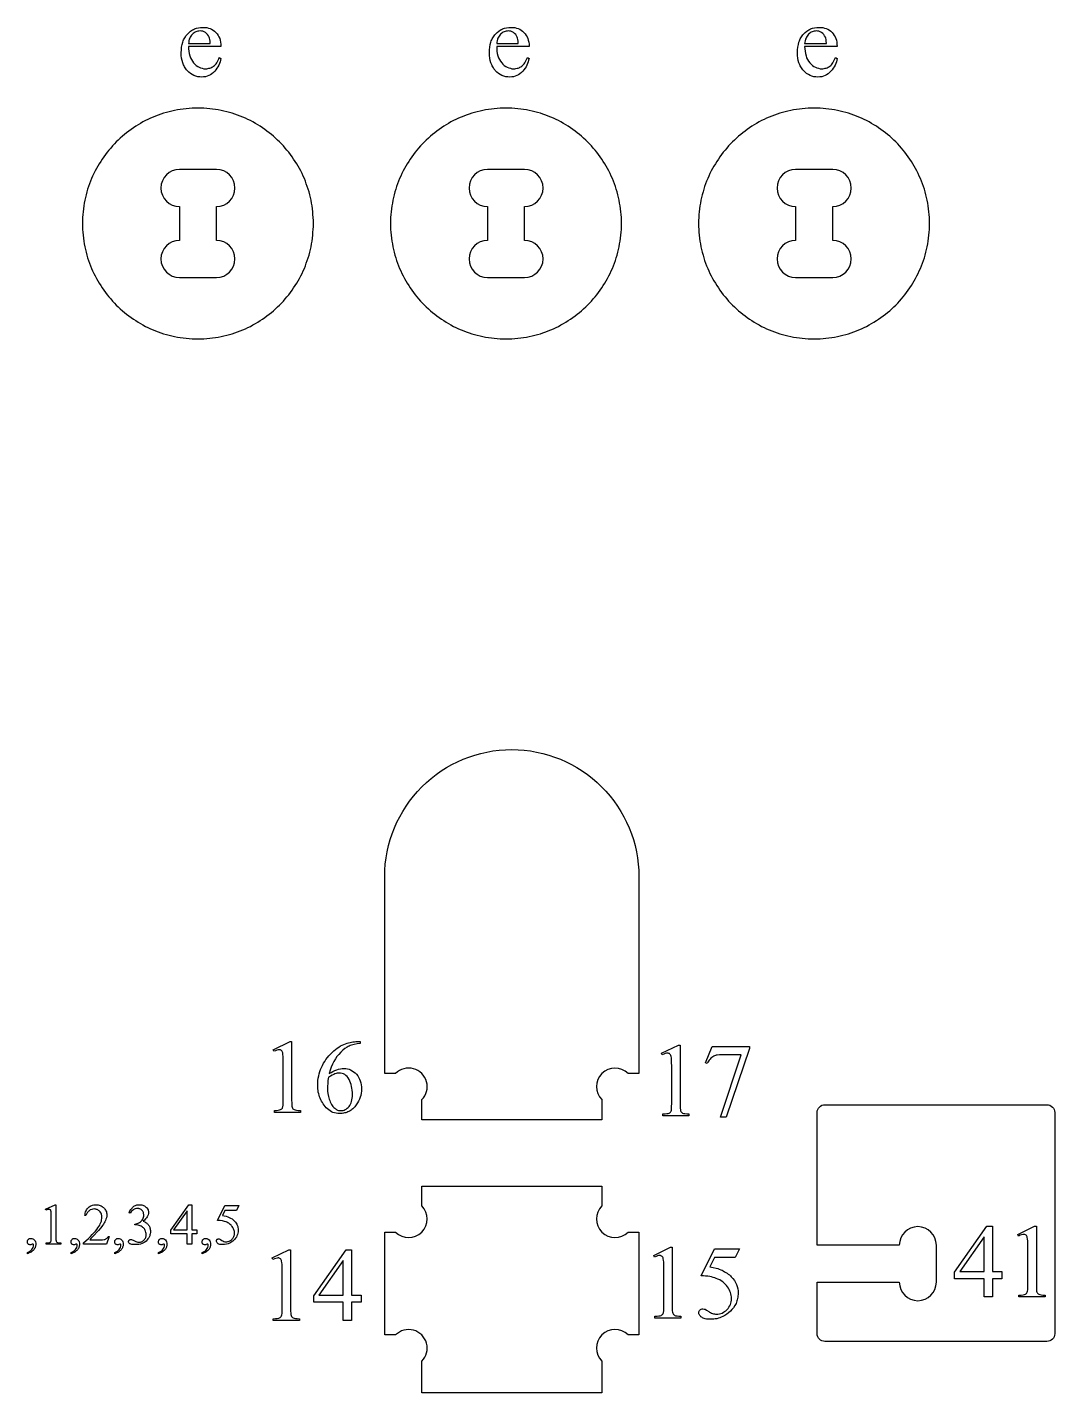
# Model space of a CAD drawing. Extents: x 6 to 600, y -207 to 349.
# Drawn here: x 492.1 to 575.3, y 238.1 to 348.8 of the extents above; entities that cross this region are included whole.
import ezdxf

# ---------------------------------------------------------------- set-up
doc = ezdxf.new("R2010")
doc.units = 0
doc.header["$MEASUREMENT"] = 0
for name, color, linetype in [('EXT', 1, 'CONTINUOUS'), ('INT', 5, 'CONTINUOUS'), ('TEXT', 18, 'CONTINUOUS')]:
    doc.layers.add(name, color=color, linetype=linetype)

msp = doc.modelspace()

# ---------------------------------------------------------------- linework, layer by layer
at = {"layer": 'EXT'}
for points in [[(515.29, 332.87), (515.29, 333.12), (515.28, 333.36), (515.26, 333.59), (515.24, 333.83), (515.22, 334.07), (515.18, 334.3), (515.15, 334.53), (515.1, 334.76), (515.05, 334.99), (515, 335.21), (514.94, 335.43), (514.87, 335.65), (514.8, 335.87), (514.72, 336.09), (514.64, 336.3), (514.56, 336.51), (514.46, 336.72), (514.37, 336.93), (514.27, 337.13), (514.16, 337.33), (514.05, 337.53), (513.94, 337.72), (513.82, 337.91), (513.69, 338.1), (513.56, 338.29), (513.43, 338.47), (513.29, 338.65), (513.15, 338.82), (513.01, 338.99), (512.86, 339.16), (512.71, 339.33), (512.55, 339.49), (512.39, 339.64), (512.22, 339.8), (512.06, 339.95), (511.89, 340.09), (511.71, 340.23), (511.53, 340.37), (511.35, 340.5), (511.17, 340.63), (510.98, 340.75), (510.79, 340.87), (510.59, 340.99), (510.39, 341.1), (510.19, 341.21), (509.99, 341.31), (509.78, 341.4), (509.58, 341.49), (509.37, 341.58), (509.15, 341.66), (508.94, 341.74), (508.72, 341.81), (508.5, 341.87), (508.27, 341.93), (508.05, 341.99), (507.82, 342.04), (507.59, 342.08), (507.36, 342.12), (507.13, 342.15), (506.89, 342.18), (506.66, 342.2), (506.42, 342.22), (506.18, 342.23), (505.94, 342.23), (505.7, 342.23), (505.46, 342.22), (505.22, 342.2), (504.98, 342.18), (504.75, 342.15), (504.51, 342.12), (504.28, 342.08), (504.05, 342.04), (503.83, 341.99), (503.6, 341.93), (503.38, 341.87), (503.16, 341.81), (502.94, 341.74), (502.72, 341.66), (502.51, 341.58), (502.3, 341.49), (502.09, 341.4), (501.88, 341.31), (501.68, 341.21), (501.48, 341.1), (501.28, 340.99), (501.09, 340.87), (500.9, 340.75), (500.71, 340.63), (500.52, 340.5), (500.34, 340.37), (500.16, 340.23), (499.99, 340.09), (499.82, 339.95), (499.65, 339.8), (499.48, 339.64), (499.32, 339.49), (499.17, 339.33), (499.01, 339.16), (498.87, 338.99), (498.72, 338.82), (498.58, 338.65), (498.44, 338.47), (498.31, 338.29), (498.18, 338.1), (498.06, 337.91), (497.94, 337.72), (497.82, 337.53), (497.71, 337.33), (497.61, 337.13), (497.51, 336.93), (497.41, 336.72), (497.32, 336.51), (497.23, 336.3), (497.15, 336.09), (497.07, 335.87), (497, 335.65), (496.94, 335.43), (496.88, 335.21), (496.82, 334.99), (496.77, 334.76), (496.73, 334.53), (496.69, 334.3), (496.66, 334.07), (496.63, 333.83), (496.61, 333.59), (496.59, 333.36), (496.59, 333.12), (496.58, 332.87), (496.59, 332.63), (496.59, 332.39), (496.61, 332.16), (496.63, 331.92), (496.66, 331.68), (496.69, 331.45), (496.73, 331.22), (496.77, 330.99), (496.82, 330.76), (496.88, 330.54), (496.94, 330.32), (497, 330.09), (497.07, 329.88), (497.15, 329.66), (497.23, 329.45), (497.32, 329.24), (497.41, 329.03), (497.51, 328.82), (497.61, 328.62), (497.71, 328.42), (497.82, 328.22), (497.94, 328.03), (498.06, 327.84), (498.18, 327.65), (498.31, 327.46), (498.44, 327.28), (498.58, 327.1), (498.72, 326.93), (498.87, 326.76), (499.01, 326.59), (499.17, 326.42), (499.32, 326.26), (499.48, 326.11), (499.65, 325.95), (499.82, 325.8), (499.99, 325.66), (500.16, 325.52), (500.34, 325.38), (500.52, 325.25), (500.71, 325.12), (500.9, 325), (501.09, 324.88), (501.28, 324.76), (501.48, 324.65), (501.68, 324.54), (501.88, 324.44), (502.09, 324.35), (502.3, 324.26), (502.51, 324.17), (502.72, 324.09), (502.94, 324.01), (503.16, 323.94), (503.38, 323.88), (503.6, 323.82), (503.83, 323.76), (504.05, 323.71), (504.28, 323.67), (504.51, 323.63), (504.75, 323.6), (504.98, 323.57), (505.22, 323.55), (505.46, 323.53), (505.7, 323.52), (505.94, 323.52), (506.18, 323.52), (506.42, 323.53), (506.66, 323.55), (506.89, 323.57), (507.13, 323.6), (507.36, 323.63), (507.59, 323.67), (507.82, 323.71), (508.05, 323.76), (508.27, 323.82), (508.5, 323.88), (508.72, 323.94), (508.94, 324.01), (509.15, 324.09), (509.37, 324.17), (509.58, 324.26), (509.78, 324.35), (509.99, 324.44), (510.19, 324.54), (510.39, 324.65), (510.59, 324.76), (510.79, 324.88), (510.98, 325), (511.17, 325.12), (511.35, 325.25), (511.53, 325.38), (511.71, 325.52), (511.89, 325.66), (512.06, 325.8), (512.22, 325.95), (512.39, 326.11), (512.55, 326.26), (512.71, 326.42), (512.86, 326.59), (513.01, 326.76), (513.15, 326.93), (513.29, 327.1), (513.43, 327.28), (513.56, 327.46), (513.69, 327.65), (513.82, 327.84), (513.94, 328.03), (514.05, 328.22), (514.16, 328.42), (514.27, 328.62), (514.37, 328.82), (514.46, 329.03), (514.56, 329.24), (514.64, 329.45), (514.72, 329.66), (514.8, 329.88), (514.87, 330.09), (514.94, 330.32), (515, 330.54), (515.05, 330.76), (515.1, 330.99), (515.15, 331.22), (515.18, 331.45), (515.22, 331.68), (515.24, 331.92), (515.26, 332.16), (515.28, 332.39), (515.29, 332.63)], [(540.25, 332.87), (540.25, 333.12), (540.24, 333.36), (540.22, 333.59), (540.2, 333.83), (540.18, 334.07), (540.14, 334.3), (540.1, 334.53), (540.06, 334.76), (540.01, 334.99), (539.96, 335.21), (539.9, 335.43), (539.83, 335.65), (539.76, 335.87), (539.68, 336.09), (539.6, 336.3), (539.52, 336.51), (539.42, 336.72), (539.33, 336.93), (539.23, 337.13), (539.12, 337.33), (539.01, 337.53), (538.9, 337.72), (538.78, 337.91), (538.65, 338.1), (538.52, 338.29), (538.39, 338.47), (538.25, 338.65), (538.11, 338.82), (537.97, 338.99), (537.82, 339.16), (537.67, 339.33), (537.51, 339.49), (537.35, 339.64), (537.18, 339.8), (537.02, 339.95), (536.84, 340.09), (536.67, 340.23), (536.49, 340.37), (536.31, 340.5), (536.12, 340.63), (535.94, 340.75), (535.74, 340.87), (535.55, 340.99), (535.35, 341.1), (535.15, 341.21), (534.95, 341.31), (534.74, 341.4), (534.54, 341.49), (534.32, 341.58), (534.11, 341.66), (533.89, 341.74), (533.68, 341.81), (533.46, 341.87), (533.23, 341.93), (533.01, 341.99), (532.78, 342.04), (532.55, 342.08), (532.32, 342.12), (532.09, 342.15), (531.85, 342.18), (531.62, 342.2), (531.38, 342.22), (531.14, 342.23), (530.9, 342.23), (530.66, 342.23), (530.42, 342.22), (530.18, 342.2), (529.94, 342.18), (529.71, 342.15), (529.47, 342.12), (529.24, 342.08), (529.01, 342.04), (528.79, 341.99), (528.56, 341.93), (528.34, 341.87), (528.12, 341.81), (527.9, 341.74), (527.68, 341.66), (527.47, 341.58), (527.26, 341.49), (527.05, 341.4), (526.84, 341.31), (526.64, 341.21), (526.44, 341.1), (526.24, 340.99), (526.05, 340.87), (525.86, 340.75), (525.67, 340.63), (525.48, 340.5), (525.3, 340.37), (525.12, 340.23), (524.95, 340.09), (524.78, 339.95), (524.61, 339.8), (524.44, 339.64), (524.28, 339.49), (524.13, 339.33), (523.97, 339.16), (523.82, 338.99), (523.68, 338.82), (523.54, 338.65), (523.4, 338.47), (523.27, 338.29), (523.14, 338.1), (523.02, 337.91), (522.9, 337.72), (522.78, 337.53), (522.67, 337.33), (522.57, 337.13), (522.46, 336.93), (522.37, 336.72), (522.28, 336.51), (522.19, 336.3), (522.11, 336.09), (522.03, 335.87), (521.96, 335.65), (521.9, 335.43), (521.84, 335.21), (521.78, 334.99), (521.73, 334.76), (521.69, 334.53), (521.65, 334.3), (521.62, 334.07), (521.59, 333.83), (521.57, 333.59), (521.55, 333.36), (521.54, 333.12), (521.54, 332.87), (521.54, 332.63), (521.55, 332.39), (521.57, 332.16), (521.59, 331.92), (521.62, 331.68), (521.65, 331.45), (521.69, 331.22), (521.73, 330.99), (521.78, 330.76), (521.84, 330.54), (521.9, 330.32), (521.96, 330.09), (522.03, 329.88), (522.11, 329.66), (522.19, 329.45), (522.28, 329.24), (522.37, 329.03), (522.46, 328.82), (522.57, 328.62), (522.67, 328.42), (522.78, 328.22), (522.9, 328.03), (523.02, 327.84), (523.14, 327.65), (523.27, 327.46), (523.4, 327.28), (523.54, 327.1), (523.68, 326.93), (523.82, 326.76), (523.97, 326.59), (524.13, 326.42), (524.28, 326.26), (524.44, 326.11), (524.61, 325.95), (524.78, 325.8), (524.95, 325.66), (525.12, 325.52), (525.3, 325.38), (525.48, 325.25), (525.67, 325.12), (525.86, 325), (526.05, 324.88), (526.24, 324.76), (526.44, 324.65), (526.64, 324.54), (526.84, 324.44), (527.05, 324.35), (527.26, 324.26), (527.47, 324.17), (527.68, 324.09), (527.9, 324.01), (528.12, 323.94), (528.34, 323.88), (528.56, 323.82), (528.79, 323.76), (529.01, 323.71), (529.24, 323.67), (529.47, 323.63), (529.71, 323.6), (529.94, 323.57), (530.18, 323.55), (530.42, 323.53), (530.66, 323.52), (530.9, 323.52), (531.14, 323.52), (531.38, 323.53), (531.62, 323.55), (531.85, 323.57), (532.09, 323.6), (532.32, 323.63), (532.55, 323.67), (532.78, 323.71), (533.01, 323.76), (533.23, 323.82), (533.46, 323.88), (533.68, 323.94), (533.89, 324.01), (534.11, 324.09), (534.32, 324.17), (534.54, 324.26), (534.74, 324.35), (534.95, 324.44), (535.15, 324.54), (535.35, 324.65), (535.55, 324.76), (535.74, 324.88), (535.94, 325), (536.12, 325.12), (536.31, 325.25), (536.49, 325.38), (536.67, 325.52), (536.84, 325.66), (537.02, 325.8), (537.18, 325.95), (537.35, 326.11), (537.51, 326.26), (537.67, 326.42), (537.82, 326.59), (537.97, 326.76), (538.11, 326.93), (538.25, 327.1), (538.39, 327.28), (538.52, 327.46), (538.65, 327.65), (538.78, 327.84), (538.9, 328.03), (539.01, 328.22), (539.12, 328.42), (539.23, 328.62), (539.33, 328.82), (539.42, 329.03), (539.52, 329.24), (539.6, 329.45), (539.68, 329.66), (539.76, 329.88), (539.83, 330.09), (539.9, 330.32), (539.96, 330.54), (540.01, 330.76), (540.06, 330.99), (540.1, 331.22), (540.14, 331.45), (540.18, 331.68), (540.2, 331.92), (540.22, 332.16), (540.24, 332.39), (540.25, 332.63)], [(565.21, 332.87), (565.21, 333.12), (565.2, 333.36), (565.18, 333.59), (565.16, 333.83), (565.13, 334.07), (565.1, 334.3), (565.06, 334.53), (565.02, 334.76), (564.97, 334.99), (564.92, 335.21), (564.85, 335.43), (564.79, 335.65), (564.72, 335.87), (564.64, 336.09), (564.56, 336.3), (564.47, 336.51), (564.38, 336.72), (564.29, 336.93), (564.19, 337.13), (564.08, 337.33), (563.97, 337.53), (563.85, 337.72), (563.74, 337.91), (563.61, 338.1), (563.48, 338.29), (563.35, 338.47), (563.21, 338.65), (563.07, 338.82), (562.93, 338.99), (562.78, 339.16), (562.63, 339.33), (562.47, 339.49), (562.31, 339.64), (562.14, 339.8), (561.98, 339.95), (561.8, 340.09), (561.63, 340.23), (561.45, 340.37), (561.27, 340.5), (561.08, 340.63), (560.9, 340.75), (560.7, 340.87), (560.51, 340.99), (560.31, 341.1), (560.11, 341.21), (559.91, 341.31), (559.7, 341.4), (559.49, 341.49), (559.28, 341.58), (559.07, 341.66), (558.85, 341.74), (558.64, 341.81), (558.42, 341.87), (558.19, 341.93), (557.97, 341.99), (557.74, 342.04), (557.51, 342.08), (557.28, 342.12), (557.05, 342.15), (556.81, 342.18), (556.58, 342.2), (556.34, 342.22), (556.1, 342.23), (555.86, 342.23), (555.61, 342.23), (555.38, 342.22), (555.14, 342.2), (554.9, 342.18), (554.67, 342.15), (554.43, 342.12), (554.2, 342.08), (553.97, 342.04), (553.74, 341.99), (553.52, 341.93), (553.3, 341.87), (553.08, 341.81), (552.86, 341.74), (552.64, 341.66), (552.43, 341.58), (552.22, 341.49), (552.01, 341.4), (551.8, 341.31), (551.6, 341.21), (551.4, 341.1), (551.2, 340.99), (551.01, 340.87), (550.82, 340.75), (550.63, 340.63), (550.44, 340.5), (550.26, 340.37), (550.08, 340.23), (549.91, 340.09), (549.74, 339.95), (549.57, 339.8), (549.4, 339.64), (549.24, 339.49), (549.09, 339.33), (548.93, 339.16), (548.78, 338.99), (548.64, 338.82), (548.5, 338.65), (548.36, 338.47), (548.23, 338.29), (548.1, 338.1), (547.98, 337.91), (547.86, 337.72), (547.74, 337.53), (547.63, 337.33), (547.53, 337.13), (547.42, 336.93), (547.33, 336.72), (547.24, 336.51), (547.15, 336.3), (547.07, 336.09), (546.99, 335.87), (546.92, 335.65), (546.86, 335.43), (546.8, 335.21), (546.74, 334.99), (546.69, 334.76), (546.65, 334.53), (546.61, 334.3), (546.58, 334.07), (546.55, 333.83), (546.53, 333.59), (546.51, 333.36), (546.5, 333.12), (546.5, 332.87), (546.5, 332.63), (546.51, 332.39), (546.53, 332.16), (546.55, 331.92), (546.58, 331.68), (546.61, 331.45), (546.65, 331.22), (546.69, 330.99), (546.74, 330.76), (546.8, 330.54), (546.86, 330.32), (546.92, 330.09), (546.99, 329.88), (547.07, 329.66), (547.15, 329.45), (547.24, 329.24), (547.33, 329.03), (547.42, 328.82), (547.53, 328.62), (547.63, 328.42), (547.74, 328.22), (547.86, 328.03), (547.98, 327.84), (548.1, 327.65), (548.23, 327.46), (548.36, 327.28), (548.5, 327.1), (548.64, 326.93), (548.78, 326.76), (548.93, 326.59), (549.09, 326.42), (549.24, 326.26), (549.4, 326.11), (549.57, 325.95), (549.74, 325.8), (549.91, 325.66), (550.08, 325.52), (550.26, 325.38), (550.44, 325.25), (550.63, 325.12), (550.82, 325), (551.01, 324.88), (551.2, 324.76), (551.4, 324.65), (551.6, 324.54), (551.8, 324.44), (552.01, 324.35), (552.22, 324.26), (552.43, 324.17), (552.64, 324.09), (552.86, 324.01), (553.08, 323.94), (553.3, 323.88), (553.52, 323.82), (553.74, 323.76), (553.97, 323.71), (554.2, 323.67), (554.43, 323.63), (554.67, 323.6), (554.9, 323.57), (555.14, 323.55), (555.38, 323.53), (555.61, 323.52), (555.86, 323.52), (556.1, 323.52), (556.34, 323.53), (556.58, 323.55), (556.81, 323.57), (557.05, 323.6), (557.28, 323.63), (557.51, 323.67), (557.74, 323.71), (557.97, 323.76), (558.19, 323.82), (558.42, 323.88), (558.64, 323.94), (558.85, 324.01), (559.07, 324.09), (559.28, 324.17), (559.49, 324.26), (559.7, 324.35), (559.91, 324.44), (560.11, 324.54), (560.31, 324.65), (560.51, 324.76), (560.7, 324.88), (560.9, 325), (561.08, 325.12), (561.27, 325.25), (561.45, 325.38), (561.63, 325.52), (561.8, 325.66), (561.98, 325.8), (562.14, 325.95), (562.31, 326.11), (562.47, 326.26), (562.63, 326.42), (562.78, 326.59), (562.93, 326.76), (563.07, 326.93), (563.21, 327.1), (563.35, 327.28), (563.48, 327.46), (563.61, 327.65), (563.74, 327.84), (563.85, 328.03), (563.97, 328.22), (564.08, 328.42), (564.19, 328.62), (564.29, 328.82), (564.38, 329.03), (564.47, 329.24), (564.56, 329.45), (564.64, 329.66), (564.72, 329.88), (564.79, 330.09), (564.85, 330.32), (564.92, 330.54), (564.97, 330.76), (565.02, 330.99), (565.06, 331.22), (565.1, 331.45), (565.13, 331.68), (565.16, 331.92), (565.18, 332.16), (565.2, 332.39), (565.21, 332.63)]]:
    msp.add_lwpolyline(points, close=True, dxfattribs=at)
for points in [[(524.07, 260.24), (524.07, 261.87, 1), (521.95, 263.99), (521.07, 263.99), (521.07, 279.95, -0.414214), (531.36, 290.24, -0.414214), (541.66, 279.95), (541.66, 263.99), (540.78, 263.99, 1), (538.66, 261.87), (538.66, 260.24)], [(556.1, 242.9), (556.1, 247.08), (562.76, 247.08, 1), (565.76, 247.08), (565.76, 250.08, 1), (562.76, 250.08), (556.1, 250.08), (556.1, 260.83, -0.414214), (556.73, 261.46), (574.72, 261.46, -0.414214), (575.35, 260.83), (575.35, 242.9, -0.414214), (574.72, 242.28), (556.73, 242.28, -0.414214)], [(524.07, 238.12), (524.07, 240.68, 1), (521.95, 242.8), (521.07, 242.8), (521.07, 251.14), (521.95, 251.14, 1), (524.07, 253.26), (524.07, 254.85), (538.66, 254.85), (538.66, 253.26, 1), (540.78, 251.14), (541.66, 251.14), (541.66, 242.8), (540.78, 242.8, 1), (538.66, 240.68), (538.66, 238.12)]]:
    msp.add_lwpolyline(points, format="xyb", close=True, dxfattribs=at)
at = {"layer": 'INT'}
for points in [[(504.44, 328.5), (507.44, 328.5, 1), (507.44, 331.5), (507.44, 334.25, 1), (507.44, 337.25), (504.44, 337.25, 1), (504.44, 334.25), (504.44, 331.5, 1)], [(529.4, 328.5), (532.4, 328.5, 1), (532.4, 331.5), (532.4, 334.25, 1), (532.4, 337.25), (529.4, 337.25, 1), (529.4, 334.25), (529.4, 331.5, 1)], [(554.36, 328.5), (557.36, 328.5, 1), (557.36, 331.5), (557.36, 334.25, 1), (557.36, 337.25), (554.36, 337.25, 1), (554.36, 334.25), (554.36, 331.5, 1)]]:
    msp.add_lwpolyline(points, format="xyb", close=True, dxfattribs=at)
at = {"layer": 'TEXT'}
for points in [[(505.18, 347.23), (505.18, 347.02), (505.2, 346.83), (505.23, 346.64), (505.28, 346.47), (505.33, 346.31), (505.41, 346.16), (505.49, 346.02), (505.59, 345.9), (505.69, 345.79), (505.8, 345.69), (505.92, 345.61), (506.04, 345.54), (506.16, 345.49), (506.29, 345.45), (506.42, 345.42), (506.56, 345.42), (506.65, 345.42), (506.74, 345.43), (506.83, 345.45), (506.91, 345.47), (506.99, 345.5), (507.07, 345.53), (507.14, 345.57), (507.21, 345.62), (507.28, 345.68), (507.34, 345.74), (507.41, 345.82), (507.46, 345.9), (507.52, 345.99), (507.57, 346.1), (507.63, 346.21), (507.67, 346.33), (507.8, 346.24), (507.78, 346.1), (507.74, 345.97), (507.69, 345.83), (507.63, 345.7), (507.56, 345.57), (507.48, 345.45), (507.4, 345.33), (507.3, 345.21), (507.19, 345.1), (507.07, 345), (506.95, 344.92), (506.82, 344.86), (506.69, 344.81), (506.55, 344.77), (506.4, 344.75), (506.25, 344.74), (506.08, 344.75), (505.92, 344.77), (505.76, 344.82), (505.61, 344.87), (505.47, 344.95), (505.33, 345.04), (505.2, 345.15), (505.07, 345.27), (505.02, 345.34), (504.96, 345.41), (504.91, 345.49), (504.86, 345.56), (504.82, 345.64), (504.78, 345.73), (504.71, 345.9), (504.66, 346.08), (504.62, 346.28), (504.59, 346.49), (504.59, 346.71), (504.6, 346.94), (504.62, 347.17), (504.66, 347.38), (504.71, 347.58), (504.75, 347.67), (504.78, 347.76), (504.82, 347.85), (504.87, 347.93), (504.92, 348.01), (504.97, 348.08), (505.03, 348.16), (505.09, 348.23), (505.22, 348.36), (505.35, 348.47), (505.5, 348.56), (505.57, 348.6), (505.65, 348.64), (505.73, 348.67), (505.81, 348.7), (505.98, 348.74), (506.16, 348.76), (506.34, 348.77), (506.5, 348.77), (506.65, 348.75), (506.79, 348.71), (506.92, 348.67), (507.05, 348.61), (507.17, 348.54), (507.29, 348.45), (507.39, 348.35), (507.49, 348.24), (507.57, 348.12), (507.64, 348), (507.7, 347.86), (507.74, 347.72), (507.78, 347.56), (507.8, 347.4), (507.8, 347.23)], [(530.14, 347.23), (530.14, 347.02), (530.16, 346.83), (530.19, 346.64), (530.24, 346.47), (530.29, 346.31), (530.37, 346.16), (530.45, 346.02), (530.55, 345.9), (530.65, 345.79), (530.76, 345.69), (530.88, 345.61), (531, 345.54), (531.12, 345.49), (531.25, 345.45), (531.38, 345.42), (531.52, 345.42), (531.61, 345.42), (531.7, 345.43), (531.79, 345.45), (531.87, 345.47), (531.95, 345.5), (532.03, 345.53), (532.1, 345.57), (532.17, 345.62), (532.24, 345.68), (532.3, 345.74), (532.36, 345.82), (532.42, 345.9), (532.48, 345.99), (532.53, 346.1), (532.58, 346.21), (532.63, 346.33), (532.76, 346.24), (532.73, 346.1), (532.7, 345.97), (532.65, 345.83), (532.59, 345.7), (532.52, 345.57), (532.44, 345.45), (532.35, 345.33), (532.26, 345.21), (532.15, 345.1), (532.03, 345), (531.91, 344.92), (531.78, 344.86), (531.65, 344.81), (531.51, 344.77), (531.36, 344.75), (531.21, 344.74), (531.04, 344.75), (530.88, 344.77), (530.72, 344.82), (530.57, 344.87), (530.43, 344.95), (530.29, 345.04), (530.16, 345.15), (530.03, 345.27), (529.98, 345.34), (529.92, 345.41), (529.87, 345.49), (529.82, 345.56), (529.78, 345.64), (529.74, 345.73), (529.67, 345.9), (529.62, 346.08), (529.58, 346.28), (529.55, 346.49), (529.55, 346.71), (529.55, 346.94), (529.58, 347.17), (529.62, 347.38), (529.67, 347.58), (529.7, 347.67), (529.74, 347.76), (529.78, 347.85), (529.83, 347.93), (529.88, 348.01), (529.93, 348.08), (529.99, 348.16), (530.05, 348.23), (530.18, 348.36), (530.31, 348.47), (530.46, 348.56), (530.53, 348.6), (530.61, 348.64), (530.69, 348.67), (530.77, 348.7), (530.94, 348.74), (531.12, 348.76), (531.3, 348.77), (531.46, 348.77), (531.61, 348.75), (531.75, 348.71), (531.88, 348.67), (532.01, 348.61), (532.13, 348.54), (532.24, 348.45), (532.35, 348.35), (532.45, 348.24), (532.53, 348.12), (532.6, 348), (532.66, 347.86), (532.7, 347.72), (532.74, 347.56), (532.76, 347.4), (532.76, 347.23)], [(555.09, 347.23), (555.1, 347.02), (555.12, 346.83), (555.15, 346.64), (555.2, 346.47), (555.25, 346.31), (555.32, 346.16), (555.41, 346.02), (555.51, 345.9), (555.61, 345.79), (555.72, 345.69), (555.84, 345.61), (555.96, 345.54), (556.08, 345.49), (556.21, 345.45), (556.34, 345.42), (556.48, 345.42), (556.57, 345.42), (556.66, 345.43), (556.75, 345.45), (556.83, 345.47), (556.91, 345.5), (556.99, 345.53), (557.06, 345.57), (557.13, 345.62), (557.2, 345.68), (557.26, 345.74), (557.32, 345.82), (557.38, 345.9), (557.44, 345.99), (557.49, 346.1), (557.54, 346.21), (557.59, 346.33), (557.72, 346.24), (557.69, 346.1), (557.66, 345.97), (557.61, 345.83), (557.55, 345.7), (557.48, 345.57), (557.4, 345.45), (557.31, 345.33), (557.21, 345.21), (557.11, 345.1), (556.99, 345), (556.87, 344.92), (556.74, 344.86), (556.61, 344.81), (556.47, 344.77), (556.32, 344.75), (556.17, 344.74), (556, 344.75), (555.84, 344.77), (555.68, 344.82), (555.53, 344.87), (555.39, 344.95), (555.25, 345.04), (555.12, 345.15), (554.99, 345.27), (554.93, 345.34), (554.88, 345.41), (554.83, 345.49), (554.78, 345.56), (554.74, 345.64), (554.7, 345.73), (554.63, 345.9), (554.57, 346.08), (554.54, 346.28), (554.51, 346.49), (554.51, 346.71), (554.51, 346.94), (554.54, 347.17), (554.58, 347.38), (554.63, 347.58), (554.66, 347.67), (554.7, 347.76), (554.74, 347.85), (554.79, 347.93), (554.84, 348.01), (554.89, 348.08), (554.95, 348.16), (555.01, 348.23), (555.13, 348.36), (555.27, 348.47), (555.42, 348.56), (555.49, 348.6), (555.57, 348.64), (555.65, 348.67), (555.73, 348.7), (555.9, 348.74), (556.08, 348.76), (556.26, 348.77), (556.42, 348.77), (556.57, 348.75), (556.71, 348.71), (556.84, 348.67), (556.97, 348.61), (557.09, 348.54), (557.2, 348.45), (557.31, 348.35), (557.41, 348.24), (557.49, 348.12), (557.56, 348), (557.62, 347.86), (557.66, 347.72), (557.7, 347.56), (557.71, 347.4), (557.72, 347.23)], [(505.18, 347.47), (506.94, 347.47), (506.92, 347.64), (506.9, 347.78), (506.88, 347.89), (506.85, 347.98), (506.79, 348.09), (506.72, 348.19), (506.64, 348.27), (506.54, 348.35), (506.44, 348.4), (506.33, 348.45), (506.22, 348.47), (506.11, 348.48), (506.02, 348.47), (505.94, 348.46), (505.86, 348.44), (505.78, 348.41), (505.71, 348.37), (505.63, 348.33), (505.56, 348.27), (505.49, 348.21), (505.43, 348.14), (505.37, 348.06), (505.32, 347.98), (505.28, 347.89), (505.24, 347.8), (505.21, 347.69), (505.19, 347.58)], [(530.14, 347.47), (531.89, 347.47), (531.88, 347.64), (531.86, 347.78), (531.84, 347.89), (531.81, 347.98), (531.75, 348.09), (531.68, 348.19), (531.59, 348.27), (531.5, 348.35), (531.39, 348.4), (531.29, 348.45), (531.18, 348.47), (531.07, 348.48), (530.98, 348.47), (530.9, 348.46), (530.82, 348.44), (530.74, 348.41), (530.67, 348.37), (530.59, 348.33), (530.52, 348.27), (530.45, 348.21), (530.39, 348.14), (530.33, 348.06), (530.28, 347.98), (530.24, 347.89), (530.2, 347.8), (530.17, 347.69), (530.15, 347.58)], [(555.09, 347.47), (556.85, 347.47), (556.84, 347.64), (556.82, 347.78), (556.8, 347.89), (556.77, 347.98), (556.71, 348.09), (556.64, 348.19), (556.55, 348.27), (556.46, 348.35), (556.35, 348.4), (556.25, 348.45), (556.14, 348.47), (556.03, 348.48), (555.94, 348.47), (555.86, 348.46), (555.78, 348.44), (555.7, 348.41), (555.63, 348.37), (555.55, 348.33), (555.48, 348.27), (555.41, 348.21), (555.35, 348.14), (555.29, 348.06), (555.24, 347.98), (555.2, 347.89), (555.16, 347.8), (555.13, 347.69), (555.11, 347.58)], [(512.03, 265.92), (513.4, 266.58), (513.53, 266.58), (513.53, 261.83), (513.54, 261.62), (513.54, 261.45), (513.55, 261.33), (513.57, 261.25), (513.6, 261.19), (513.63, 261.14), (513.68, 261.1), (513.74, 261.07), (513.81, 261.04), (513.92, 261.02), (514.07, 261), (514.24, 261), (514.24, 260.84), (512.13, 260.84), (512.13, 261), (512.31, 261), (512.45, 261.02), (512.56, 261.04), (512.64, 261.06), (512.69, 261.1), (512.74, 261.14), (512.78, 261.18), (512.8, 261.23), (512.82, 261.3), (512.84, 261.43), (512.85, 261.61), (512.85, 261.83), (512.85, 264.87), (512.85, 265.15), (512.84, 265.38), (512.82, 265.54), (512.81, 265.66), (512.79, 265.72), (512.77, 265.77), (512.74, 265.82), (512.7, 265.85), (512.66, 265.88), (512.62, 265.9), (512.57, 265.91), (512.52, 265.92), (512.43, 265.91), (512.33, 265.88), (512.22, 265.84), (512.09, 265.79)], [(519.09, 266.58), (519.09, 266.43), (518.83, 266.4), (518.59, 266.35), (518.48, 266.32), (518.38, 266.29), (518.28, 266.25), (518.19, 266.21), (518.11, 266.17), (518.02, 266.12), (517.85, 266.01), (517.68, 265.87), (517.51, 265.71), (517.35, 265.54), (517.2, 265.36), (517.07, 265.17), (516.95, 264.96), (516.84, 264.75), (516.74, 264.51), (516.66, 264.26), (516.58, 263.98), (516.73, 264.08), (516.88, 264.16), (517.03, 264.23), (517.18, 264.29), (517.33, 264.34), (517.48, 264.37), (517.63, 264.39), (517.78, 264.39), (517.92, 264.39), (518.05, 264.36), (518.19, 264.33), (518.31, 264.28), (518.44, 264.21), (518.55, 264.13), (518.67, 264.04), (518.78, 263.93), (518.88, 263.81), (518.96, 263.68), (519.03, 263.54), (519.09, 263.4), (519.14, 263.24), (519.17, 263.08), (519.19, 262.91), (519.2, 262.73), (519.19, 262.56), (519.17, 262.39), (519.14, 262.22), (519.09, 262.06), (519.03, 261.9), (518.96, 261.75), (518.87, 261.6), (518.77, 261.45), (518.71, 261.36), (518.64, 261.28), (518.57, 261.21), (518.49, 261.14), (518.42, 261.08), (518.34, 261.02), (518.26, 260.97), (518.17, 260.92), (518.09, 260.88), (518, 260.84), (517.91, 260.81), (517.81, 260.79), (517.72, 260.77), (517.62, 260.75), (517.52, 260.75), (517.41, 260.74), (517.27, 260.75), (517.13, 260.77), (517, 260.8), (516.88, 260.84), (516.76, 260.89), (516.64, 260.96), (516.54, 261.04), (516.43, 261.13), (516.34, 261.22), (516.25, 261.32), (516.16, 261.42), (516.09, 261.52), (516.02, 261.63), (515.95, 261.74), (515.89, 261.86), (515.84, 261.98), (515.79, 262.1), (515.75, 262.23), (515.72, 262.35), (515.69, 262.49), (515.67, 262.62), (515.66, 262.76), (515.65, 262.9), (515.64, 263.05), (515.65, 263.24), (515.66, 263.42), (515.69, 263.61), (515.72, 263.79), (515.76, 263.96), (515.81, 264.14), (515.88, 264.31), (515.95, 264.49), (516.03, 264.65), (516.11, 264.82), (516.21, 264.97), (516.31, 265.13), (516.43, 265.28), (516.55, 265.42), (516.68, 265.56), (516.81, 265.69), (516.95, 265.82), (517.09, 265.93), (517.23, 266.04), (517.36, 266.13), (517.5, 266.22), (517.63, 266.29), (517.76, 266.35), (517.89, 266.4), (518.02, 266.44), (518.14, 266.48), (518.26, 266.51), (518.38, 266.54), (518.5, 266.56), (518.62, 266.57), (518.73, 266.58), (518.85, 266.58)], [(543.49, 265.63), (544.86, 266.3), (545, 266.3), (545, 261.55), (545, 261.34), (545.01, 261.17), (545.02, 261.04), (545.04, 260.96), (545.07, 260.91), (545.1, 260.86), (545.15, 260.82), (545.2, 260.78), (545.28, 260.76), (545.39, 260.74), (545.54, 260.72), (545.71, 260.71), (545.71, 260.56), (543.59, 260.56), (543.59, 260.71), (543.78, 260.72), (543.92, 260.74), (544.03, 260.76), (544.11, 260.78), (544.16, 260.81), (544.21, 260.85), (544.24, 260.9), (544.27, 260.94), (544.29, 261.02), (544.3, 261.15), (544.31, 261.32), (544.32, 261.55), (544.32, 264.59), (544.31, 264.87), (544.31, 265.09), (544.29, 265.26), (544.27, 265.38), (544.26, 265.44), (544.23, 265.49), (544.2, 265.54), (544.17, 265.57), (544.13, 265.6), (544.08, 265.62), (544.04, 265.63), (543.98, 265.63), (543.9, 265.63), (543.8, 265.6), (543.69, 265.56), (543.56, 265.51)], [(547.6, 266.19), (550.62, 266.19), (550.62, 266.03), (548.74, 260.44), (548.28, 260.44), (549.96, 265.51), (548.41, 265.51), (548.19, 265.5), (548.01, 265.48), (547.93, 265.47), (547.86, 265.45), (547.8, 265.42), (547.74, 265.4), (547.66, 265.35), (547.58, 265.29), (547.5, 265.22), (547.43, 265.15), (547.36, 265.08), (547.3, 264.99), (547.24, 264.9), (547.18, 264.81), (547.06, 264.85)], [(516.51, 263.68), (516.47, 263.41), (516.45, 263.17), (516.44, 262.96), (516.43, 262.78), (516.44, 262.57), (516.47, 262.36), (516.52, 262.14), (516.58, 261.91), (516.62, 261.8), (516.66, 261.69), (516.71, 261.59), (516.76, 261.49), (516.82, 261.4), (516.88, 261.32), (516.95, 261.24), (517.02, 261.17), (517.07, 261.13), (517.13, 261.09), (517.19, 261.05), (517.25, 261.02), (517.32, 261), (517.39, 260.99), (517.46, 260.98), (517.53, 260.98), (517.62, 260.98), (517.71, 261), (517.79, 261.02), (517.87, 261.06), (517.95, 261.11), (518.03, 261.17), (518.1, 261.24), (518.18, 261.32), (518.24, 261.41), (518.3, 261.5), (518.35, 261.61), (518.39, 261.73), (518.42, 261.85), (518.44, 261.99), (518.46, 262.13), (518.46, 262.29), (518.46, 262.46), (518.44, 262.63), (518.42, 262.79), (518.39, 262.95), (518.35, 263.1), (518.3, 263.24), (518.24, 263.38), (518.18, 263.51), (518.1, 263.64), (518.02, 263.74), (517.93, 263.83), (517.84, 263.9), (517.73, 263.96), (517.62, 264), (517.5, 264.02), (517.38, 264.03), (517.3, 264.03), (517.21, 264.02), (517.13, 264), (517.04, 263.97), (516.94, 263.92), (516.82, 263.86), (516.67, 263.78)], [(493.6, 252.99), (494.36, 253.36), (494.43, 253.36), (494.43, 250.72), (494.44, 250.51), (494.45, 250.44), (494.45, 250.39), (494.47, 250.36), (494.49, 250.34), (494.51, 250.31), (494.55, 250.3), (494.59, 250.28), (494.65, 250.27), (494.73, 250.26), (494.83, 250.26), (494.83, 250.17), (493.65, 250.17), (493.65, 250.26), (493.75, 250.26), (493.83, 250.27), (493.9, 250.28), (493.94, 250.29), (493.97, 250.31), (493.99, 250.33), (494.01, 250.36), (494.03, 250.38), (494.04, 250.43), (494.05, 250.5), (494.05, 250.72), (494.05, 252.41), (494.05, 252.69), (494.04, 252.78), (494.03, 252.85), (494.02, 252.88), (494.01, 252.91), (493.99, 252.93), (493.97, 252.95), (493.95, 252.97), (493.92, 252.98), (493.87, 252.99), (493.82, 252.98), (493.77, 252.97), (493.7, 252.95), (493.63, 252.92)], [(498.75, 250.77), (498.53, 250.17), (496.68, 250.17), (496.68, 250.26), (497.06, 250.61), (497.23, 250.77), (497.38, 250.93), (497.51, 251.08), (497.63, 251.22), (497.74, 251.35), (497.83, 251.47), (497.91, 251.58), (497.98, 251.7), (498.03, 251.81), (498.08, 251.92), (498.12, 252.02), (498.14, 252.13), (498.16, 252.23), (498.16, 252.33), (498.16, 252.4), (498.15, 252.47), (498.14, 252.54), (498.12, 252.6), (498.09, 252.66), (498.06, 252.71), (498.02, 252.77), (497.98, 252.82), (497.93, 252.86), (497.88, 252.9), (497.83, 252.93), (497.78, 252.96), (497.72, 252.98), (497.67, 253), (497.61, 253), (497.54, 253.01), (497.43, 253), (497.33, 252.97), (497.22, 252.93), (497.13, 252.87), (497.09, 252.84), (497.04, 252.8), (497.01, 252.75), (496.97, 252.71), (496.91, 252.6), (496.86, 252.48), (496.77, 252.48), (496.79, 252.58), (496.81, 252.68), (496.84, 252.77), (496.88, 252.85), (496.92, 252.93), (496.96, 253.01), (497.01, 253.07), (497.07, 253.13), (497.13, 253.19), (497.2, 253.23), (497.27, 253.27), (497.34, 253.3), (497.41, 253.33), (497.5, 253.35), (497.58, 253.36), (497.67, 253.36), (497.76, 253.36), (497.85, 253.34), (497.93, 253.33), (498.02, 253.3), (498.09, 253.26), (498.17, 253.22), (498.24, 253.17), (498.3, 253.12), (498.36, 253.05), (498.41, 252.99), (498.46, 252.92), (498.49, 252.85), (498.52, 252.78), (498.54, 252.7), (498.55, 252.62), (498.56, 252.54), (498.55, 252.42), (498.53, 252.3), (498.49, 252.18), (498.45, 252.07), (498.4, 251.97), (498.35, 251.88), (498.29, 251.78), (498.22, 251.68), (498.07, 251.48), (497.89, 251.27), (497.43, 250.77), (497.27, 250.61), (497.18, 250.52), (497.99, 250.52), (498.2, 250.52), (498.34, 250.54), (498.39, 250.55), (498.44, 250.57), (498.48, 250.59), (498.52, 250.61), (498.56, 250.64), (498.6, 250.68), (498.63, 250.72), (498.66, 250.77)], [(500.36, 252.7), (500.43, 252.85), (500.51, 252.98), (500.6, 253.09), (500.65, 253.14), (500.7, 253.19), (500.75, 253.23), (500.81, 253.26), (500.87, 253.29), (500.93, 253.32), (500.99, 253.34), (501.06, 253.35), (501.13, 253.36), (501.21, 253.36), (501.3, 253.36), (501.39, 253.34), (501.47, 253.33), (501.54, 253.3), (501.61, 253.26), (501.67, 253.22), (501.73, 253.17), (501.78, 253.12), (501.85, 253.02), (501.9, 252.93), (501.92, 252.88), (501.93, 252.83), (501.93, 252.78), (501.94, 252.73), (501.93, 252.64), (501.91, 252.55), (501.88, 252.47), (501.83, 252.38), (501.77, 252.29), (501.7, 252.2), (501.61, 252.11), (501.51, 252.02), (501.64, 251.96), (501.7, 251.92), (501.76, 251.88), (501.81, 251.84), (501.86, 251.8), (501.9, 251.75), (501.94, 251.7), (501.98, 251.65), (502.01, 251.59), (502.03, 251.53), (502.05, 251.47), (502.07, 251.41), (502.08, 251.34), (502.09, 251.28), (502.09, 251.21), (502.09, 251.11), (502.07, 251.01), (502.05, 250.92), (502.03, 250.83), (501.99, 250.74), (501.95, 250.66), (501.89, 250.58), (501.83, 250.5), (501.74, 250.41), (501.65, 250.33), (501.54, 250.27), (501.42, 250.21), (501.29, 250.17), (501.16, 250.14), (501.01, 250.12), (500.86, 250.12), (500.71, 250.12), (500.59, 250.14), (500.5, 250.16), (500.46, 250.18), (500.43, 250.19), (500.38, 250.23), (500.34, 250.28), (500.32, 250.32), (500.31, 250.36), (500.32, 250.39), (500.33, 250.42), (500.34, 250.45), (500.37, 250.48), (500.4, 250.5), (500.43, 250.52), (500.46, 250.53), (500.5, 250.53), (500.56, 250.53), (500.62, 250.51), (500.68, 250.49), (500.79, 250.43), (500.91, 250.37), (500.98, 250.34), (501.07, 250.32), (501.17, 250.32), (501.22, 250.32), (501.28, 250.33), (501.33, 250.34), (501.39, 250.36), (501.44, 250.39), (501.49, 250.42), (501.53, 250.46), (501.58, 250.5), (501.62, 250.54), (501.65, 250.59), (501.68, 250.64), (501.71, 250.7), (501.73, 250.75), (501.74, 250.81), (501.75, 250.87), (501.75, 250.93), (501.74, 251.02), (501.73, 251.11), (501.7, 251.2), (501.67, 251.28), (501.64, 251.34), (501.61, 251.4), (501.57, 251.44), (501.54, 251.48), (501.48, 251.52), (501.42, 251.57), (501.35, 251.61), (501.27, 251.65), (501.18, 251.68), (501.09, 251.7), (501, 251.72), (500.91, 251.72), (500.84, 251.72), (500.84, 251.79), (500.93, 251.81), (501.02, 251.84), (501.11, 251.87), (501.2, 251.92), (501.29, 251.98), (501.36, 252.04), (501.42, 252.11), (501.47, 252.18), (501.51, 252.26), (501.53, 252.34), (501.55, 252.43), (501.55, 252.52), (501.55, 252.57), (501.54, 252.63), (501.53, 252.68), (501.52, 252.73), (501.5, 252.78), (501.47, 252.82), (501.44, 252.86), (501.41, 252.9), (501.37, 252.93), (501.33, 252.96), (501.28, 252.99), (501.24, 253.01), (501.19, 253.03), (501.14, 253.04), (501.09, 253.04), (501.04, 253.05), (500.95, 253.04), (500.86, 253.02), (500.78, 252.99), (500.71, 252.95), (500.63, 252.9), (500.57, 252.83), (500.5, 252.75), (500.44, 252.66)], [(505.86, 251.32), (505.86, 251), (505.44, 251), (505.44, 250.17), (505.06, 250.17), (505.06, 251), (503.74, 251), (503.74, 251.29), (505.19, 253.36), (505.44, 253.36), (505.44, 251.32)], [(505.06, 251.32), (505.06, 252.87), (503.96, 251.32)], [(509.25, 253.3), (509.07, 252.9), (508.13, 252.9), (507.93, 252.48), (508.07, 252.46), (508.22, 252.42), (508.35, 252.38), (508.47, 252.33), (508.59, 252.27), (508.7, 252.2), (508.8, 252.12), (508.89, 252.03), (508.97, 251.95), (509.03, 251.87), (509.08, 251.78), (509.12, 251.69), (509.16, 251.6), (509.18, 251.5), (509.2, 251.4), (509.2, 251.29), (509.19, 251.17), (509.18, 251.06), (509.14, 250.94), (509.1, 250.84), (509.05, 250.74), (508.99, 250.64), (508.92, 250.56), (508.85, 250.48), (508.77, 250.41), (508.69, 250.35), (508.6, 250.29), (508.51, 250.24), (508.38, 250.19), (508.24, 250.15), (508.1, 250.12), (507.97, 250.12), (507.83, 250.12), (507.72, 250.14), (507.63, 250.17), (507.59, 250.19), (507.56, 250.21), (507.5, 250.26), (507.46, 250.31), (507.44, 250.37), (507.43, 250.42), (507.43, 250.45), (507.44, 250.48), (507.46, 250.51), (507.48, 250.54), (507.51, 250.56), (507.54, 250.57), (507.58, 250.58), (507.62, 250.59), (507.67, 250.58), (507.72, 250.57), (507.78, 250.53), (507.87, 250.47), (507.96, 250.42), (508.05, 250.38), (508.13, 250.36), (508.22, 250.35), (508.29, 250.36), (508.35, 250.37), (508.42, 250.38), (508.48, 250.4), (508.53, 250.43), (508.59, 250.47), (508.65, 250.51), (508.7, 250.56), (508.74, 250.61), (508.79, 250.66), (508.82, 250.72), (508.85, 250.78), (508.87, 250.85), (508.89, 250.91), (508.9, 250.98), (508.9, 251.05), (508.9, 251.12), (508.89, 251.19), (508.88, 251.26), (508.86, 251.33), (508.83, 251.39), (508.8, 251.46), (508.76, 251.52), (508.72, 251.58), (508.67, 251.64), (508.62, 251.7), (508.56, 251.75), (508.5, 251.8), (508.44, 251.85), (508.37, 251.89), (508.29, 251.93), (508.22, 251.96), (508.08, 252.01), (507.92, 252.04), (507.74, 252.07), (507.53, 252.08), (508.13, 253.3)], [(571.06, 247.95), (571.06, 247.36), (570.31, 247.36), (570.31, 245.88), (569.62, 245.88), (569.62, 247.36), (567.24, 247.36), (567.24, 247.9), (569.85, 251.62), (570.31, 251.62), (570.31, 247.95)], [(572.35, 250.95), (573.72, 251.62), (573.86, 251.62), (573.86, 246.87), (573.86, 246.66), (573.87, 246.49), (573.88, 246.36), (573.9, 246.28), (573.92, 246.23), (573.96, 246.18), (574.01, 246.14), (574.06, 246.1), (574.14, 246.08), (574.25, 246.05), (574.39, 246.04), (574.57, 246.03), (574.57, 245.88), (572.45, 245.88), (572.45, 246.03), (572.63, 246.04), (572.78, 246.05), (572.89, 246.07), (572.97, 246.1), (573.02, 246.13), (573.07, 246.17), (573.1, 246.21), (573.13, 246.26), (573.15, 246.34), (573.16, 246.47), (573.17, 246.64), (573.17, 246.87), (573.17, 249.91), (573.17, 250.19), (573.16, 250.41), (573.15, 250.58), (573.13, 250.7), (573.12, 250.76), (573.09, 250.81), (573.06, 250.85), (573.03, 250.89), (572.99, 250.92), (572.94, 250.94), (572.89, 250.95), (572.84, 250.95), (572.76, 250.94), (572.66, 250.92), (572.54, 250.88), (572.42, 250.82)], [(492.12, 249.38), (492.12, 249.49), (492.23, 249.53), (492.33, 249.59), (492.41, 249.65), (492.48, 249.73), (492.54, 249.81), (492.58, 249.9), (492.61, 249.99), (492.61, 250.08), (492.61, 250.12), (492.59, 250.15), (492.58, 250.17), (492.56, 250.17), (492.52, 250.16), (492.45, 250.13), (492.41, 250.11), (492.36, 250.11), (492.31, 250.11), (492.26, 250.12), (492.22, 250.14), (492.18, 250.17), (492.15, 250.21), (492.13, 250.25), (492.12, 250.3), (492.12, 250.36), (492.12, 250.41), (492.14, 250.46), (492.17, 250.51), (492.2, 250.55), (492.25, 250.59), (492.3, 250.61), (492.35, 250.63), (492.41, 250.63), (492.49, 250.62), (492.56, 250.6), (492.62, 250.56), (492.68, 250.5), (492.74, 250.43), (492.77, 250.35), (492.8, 250.25), (492.8, 250.15), (492.8, 250.09), (492.79, 250.03), (492.78, 249.97), (492.76, 249.92), (492.74, 249.86), (492.71, 249.81), (492.68, 249.76), (492.64, 249.71), (492.59, 249.66), (492.54, 249.61), (492.49, 249.57), (492.43, 249.52), (492.36, 249.49), (492.28, 249.45)], [(495.66, 249.38), (495.66, 249.49), (495.77, 249.53), (495.87, 249.59), (495.95, 249.65), (496.02, 249.73), (496.08, 249.81), (496.12, 249.9), (496.15, 249.99), (496.15, 250.08), (496.15, 250.12), (496.13, 250.15), (496.12, 250.17), (496.1, 250.17), (496.06, 250.16), (495.99, 250.13), (495.95, 250.11), (495.9, 250.11), (495.85, 250.11), (495.8, 250.12), (495.76, 250.14), (495.72, 250.17), (495.69, 250.21), (495.67, 250.25), (495.66, 250.3), (495.66, 250.36), (495.66, 250.41), (495.68, 250.46), (495.71, 250.51), (495.74, 250.55), (495.79, 250.59), (495.84, 250.61), (495.89, 250.63), (495.95, 250.63), (496.03, 250.62), (496.1, 250.6), (496.16, 250.56), (496.22, 250.5), (496.28, 250.43), (496.31, 250.35), (496.34, 250.25), (496.34, 250.15), (496.34, 250.09), (496.33, 250.03), (496.32, 249.97), (496.3, 249.92), (496.28, 249.86), (496.25, 249.81), (496.22, 249.76), (496.18, 249.71), (496.13, 249.66), (496.08, 249.61), (496.03, 249.57), (495.97, 249.52), (495.9, 249.49), (495.82, 249.45)], [(499.2, 249.38), (499.2, 249.49), (499.31, 249.53), (499.41, 249.59), (499.49, 249.65), (499.56, 249.73), (499.62, 249.81), (499.66, 249.9), (499.69, 249.99), (499.69, 250.08), (499.69, 250.12), (499.67, 250.15), (499.66, 250.17), (499.64, 250.17), (499.6, 250.16), (499.53, 250.13), (499.49, 250.11), (499.44, 250.11), (499.39, 250.11), (499.34, 250.12), (499.3, 250.14), (499.26, 250.17), (499.23, 250.21), (499.21, 250.25), (499.2, 250.3), (499.2, 250.36), (499.2, 250.41), (499.22, 250.46), (499.25, 250.51), (499.28, 250.55), (499.33, 250.59), (499.38, 250.61), (499.43, 250.63), (499.49, 250.63), (499.57, 250.62), (499.64, 250.6), (499.7, 250.56), (499.76, 250.5), (499.82, 250.43), (499.85, 250.35), (499.88, 250.25), (499.88, 250.15), (499.88, 250.09), (499.87, 250.03), (499.86, 249.97), (499.84, 249.92), (499.82, 249.86), (499.79, 249.81), (499.76, 249.76), (499.72, 249.71), (499.67, 249.66), (499.62, 249.61), (499.57, 249.57), (499.51, 249.52), (499.44, 249.49), (499.36, 249.45)], [(502.74, 249.38), (502.74, 249.49), (502.85, 249.53), (502.95, 249.59), (503.03, 249.65), (503.1, 249.73), (503.16, 249.81), (503.2, 249.9), (503.23, 249.99), (503.23, 250.08), (503.23, 250.12), (503.21, 250.15), (503.2, 250.17), (503.18, 250.17), (503.14, 250.16), (503.07, 250.13), (503.03, 250.11), (502.98, 250.11), (502.93, 250.11), (502.88, 250.12), (502.84, 250.14), (502.8, 250.17), (502.77, 250.21), (502.75, 250.25), (502.74, 250.3), (502.74, 250.36), (502.74, 250.41), (502.76, 250.46), (502.78, 250.51), (502.82, 250.55), (502.87, 250.59), (502.92, 250.61), (502.97, 250.63), (503.03, 250.63), (503.11, 250.62), (503.18, 250.6), (503.24, 250.56), (503.3, 250.5), (503.36, 250.43), (503.39, 250.35), (503.42, 250.25), (503.42, 250.15), (503.42, 250.09), (503.41, 250.03), (503.4, 249.97), (503.38, 249.92), (503.36, 249.86), (503.33, 249.81), (503.3, 249.76), (503.26, 249.71), (503.21, 249.66), (503.16, 249.61), (503.11, 249.57), (503.05, 249.52), (502.98, 249.49), (502.9, 249.45)], [(506.28, 249.38), (506.28, 249.49), (506.39, 249.53), (506.49, 249.59), (506.57, 249.65), (506.64, 249.73), (506.7, 249.81), (506.74, 249.9), (506.77, 249.99), (506.77, 250.08), (506.77, 250.12), (506.75, 250.15), (506.74, 250.17), (506.72, 250.17), (506.68, 250.16), (506.61, 250.13), (506.57, 250.11), (506.52, 250.11), (506.47, 250.11), (506.42, 250.12), (506.38, 250.14), (506.34, 250.17), (506.31, 250.21), (506.29, 250.25), (506.28, 250.3), (506.28, 250.36), (506.28, 250.41), (506.3, 250.46), (506.32, 250.51), (506.36, 250.55), (506.41, 250.59), (506.46, 250.61), (506.51, 250.63), (506.57, 250.63), (506.65, 250.62), (506.72, 250.6), (506.78, 250.56), (506.84, 250.5), (506.9, 250.43), (506.93, 250.35), (506.96, 250.25), (506.96, 250.15), (506.96, 250.09), (506.95, 250.03), (506.94, 249.97), (506.92, 249.92), (506.9, 249.86), (506.87, 249.81), (506.84, 249.76), (506.8, 249.71), (506.75, 249.66), (506.7, 249.61), (506.65, 249.57), (506.59, 249.52), (506.52, 249.49), (506.44, 249.45)], [(569.62, 247.95), (569.62, 250.75), (567.65, 247.95)], [(511.94, 249.04), (513.31, 249.71), (513.45, 249.71), (513.45, 244.96), (513.45, 244.74), (513.46, 244.57), (513.47, 244.45), (513.49, 244.37), (513.51, 244.31), (513.55, 244.27), (513.6, 244.23), (513.65, 244.19), (513.73, 244.16), (513.84, 244.14), (513.98, 244.13), (514.16, 244.12), (514.16, 243.97), (512.04, 243.97), (512.04, 244.12), (512.23, 244.13), (512.37, 244.14), (512.48, 244.16), (512.56, 244.19), (512.61, 244.22), (512.66, 244.26), (512.69, 244.3), (512.72, 244.35), (512.74, 244.43), (512.75, 244.55), (512.76, 244.73), (512.77, 244.96), (512.77, 247.99), (512.76, 248.27), (512.76, 248.5), (512.74, 248.67), (512.72, 248.78), (512.71, 248.84), (512.68, 248.9), (512.65, 248.94), (512.62, 248.98), (512.58, 249), (512.53, 249.02), (512.49, 249.04), (512.43, 249.04), (512.35, 249.03), (512.25, 249.01), (512.14, 248.97), (512.01, 248.91)], [(519.15, 246.04), (519.15, 245.45), (518.39, 245.45), (518.39, 243.97), (517.71, 243.97), (517.71, 245.45), (515.33, 245.45), (515.33, 245.98), (517.94, 249.71), (518.39, 249.71), (518.39, 246.04)], [(542.86, 249.24), (544.23, 249.91), (544.36, 249.91), (544.36, 245.16), (544.37, 244.94), (544.37, 244.77), (544.38, 244.65), (544.4, 244.57), (544.43, 244.51), (544.46, 244.46), (544.51, 244.42), (544.57, 244.39), (544.64, 244.36), (544.75, 244.34), (544.9, 244.33), (545.07, 244.32), (545.07, 244.17), (542.96, 244.17), (542.96, 244.32), (543.14, 244.33), (543.28, 244.34), (543.39, 244.36), (543.47, 244.39), (543.52, 244.42), (543.57, 244.46), (543.61, 244.5), (543.63, 244.55), (543.65, 244.62), (543.67, 244.75), (543.68, 244.93), (543.68, 245.16), (543.68, 248.19), (543.68, 248.47), (543.67, 248.7), (543.65, 248.87), (543.64, 248.98), (543.62, 249.04), (543.6, 249.1), (543.57, 249.14), (543.53, 249.18), (543.49, 249.2), (543.45, 249.22), (543.4, 249.23), (543.35, 249.24), (543.26, 249.23), (543.16, 249.21), (543.05, 249.17), (542.92, 249.11)], [(549.8, 249.79), (549.47, 249.08), (547.78, 249.08), (547.41, 248.33), (547.68, 248.28), (547.93, 248.22), (548.05, 248.18), (548.17, 248.14), (548.29, 248.09), (548.4, 248.04), (548.5, 247.99), (548.61, 247.93), (548.71, 247.87), (548.8, 247.81), (548.9, 247.74), (548.99, 247.67), (549.07, 247.59), (549.15, 247.51), (549.28, 247.37), (549.4, 247.22), (549.49, 247.06), (549.57, 246.9), (549.63, 246.73), (549.67, 246.55), (549.7, 246.37), (549.71, 246.19), (549.7, 246.08), (549.69, 245.97), (549.68, 245.86), (549.66, 245.76), (549.63, 245.66), (549.6, 245.56), (549.57, 245.46), (549.53, 245.36), (549.43, 245.18), (549.32, 245.01), (549.2, 244.86), (549.07, 244.72), (548.93, 244.59), (548.78, 244.48), (548.63, 244.38), (548.46, 244.29), (548.34, 244.24), (548.22, 244.19), (548.1, 244.15), (547.98, 244.12), (547.85, 244.1), (547.73, 244.08), (547.61, 244.07), (547.48, 244.07), (547.36, 244.07), (547.25, 244.08), (547.14, 244.09), (547.04, 244.11), (546.96, 244.13), (546.88, 244.16), (546.81, 244.2), (546.75, 244.24), (546.69, 244.28), (546.64, 244.33), (546.61, 244.37), (546.57, 244.42), (546.55, 244.47), (546.53, 244.52), (546.52, 244.57), (546.52, 244.62), (546.52, 244.67), (546.54, 244.73), (546.57, 244.78), (546.61, 244.82), (546.66, 244.86), (546.72, 244.89), (546.78, 244.91), (546.85, 244.91), (546.95, 244.9), (547, 244.89), (547.04, 244.88), (547.15, 244.82), (547.32, 244.71), (547.39, 244.66), (547.47, 244.61), (547.55, 244.58), (547.63, 244.55), (547.71, 244.52), (547.79, 244.51), (547.87, 244.5), (547.95, 244.49), (548.07, 244.5), (548.18, 244.52), (548.29, 244.54), (548.4, 244.58), (548.51, 244.64), (548.61, 244.7), (548.71, 244.77), (548.8, 244.86), (548.89, 244.95), (548.96, 245.05), (549.02, 245.16), (549.07, 245.27), (549.11, 245.38), (549.14, 245.5), (549.16, 245.62), (549.17, 245.75), (549.16, 245.88), (549.15, 246), (549.12, 246.13), (549.08, 246.25), (549.04, 246.36), (548.98, 246.48), (548.92, 246.59), (548.84, 246.71), (548.75, 246.81), (548.66, 246.91), (548.56, 247.01), (548.45, 247.1), (548.33, 247.18), (548.21, 247.26), (548.07, 247.33), (547.93, 247.39), (547.82, 247.43), (547.69, 247.47), (547.55, 247.51), (547.4, 247.54), (547.24, 247.56), (547.07, 247.58), (546.89, 247.59), (546.7, 247.6), (547.78, 249.79)], [(517.71, 246.04), (517.71, 248.83), (515.74, 246.04)]]:
    msp.add_lwpolyline(points, close=True, dxfattribs=at)

doc.saveas('drawing.dxf')
